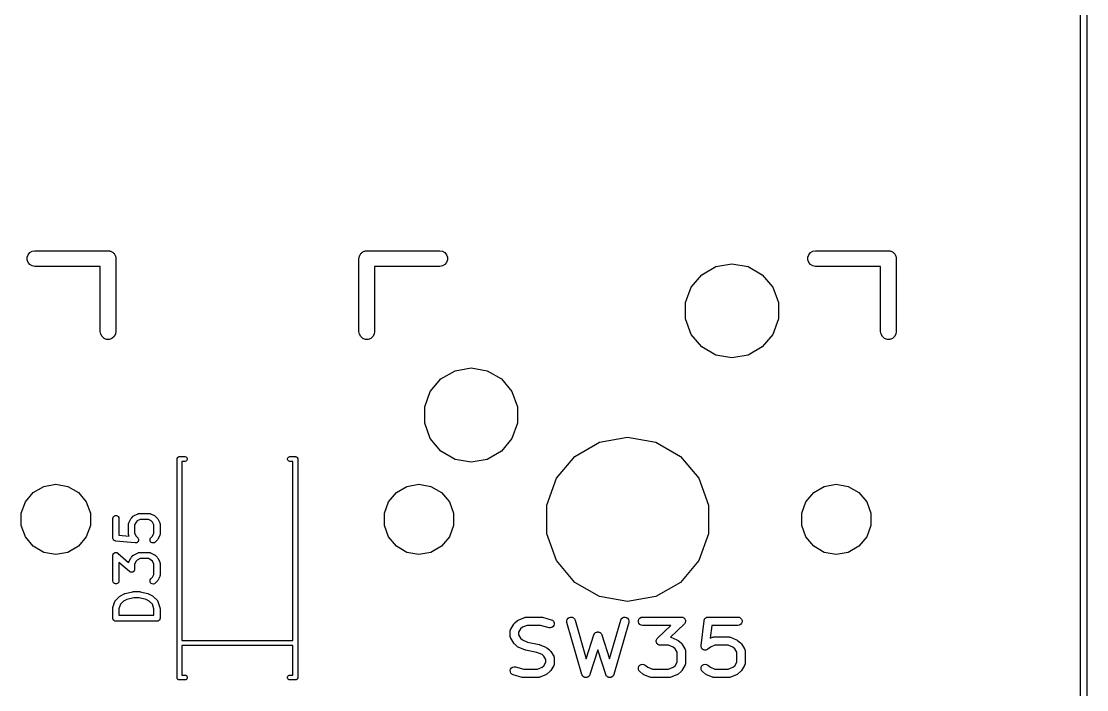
# Model space of a CAD drawing. Header units: millimetres. Extents: x 37 to 156, y -137 to -19.
# Drawn here: x 130.24 to 156.18, y -111.15 to -94.87 of the extents above; entities that cross this region are included whole.
import ezdxf

# ---------------------------------------------------------------- set-up
doc = ezdxf.new("R2010")
doc.units = ezdxf.units.MM
doc.layers.add('BLACK', color=7, linetype='Continuous')

# ---------------------------------------------------------------- blocks, each defined once
blk = doc.blocks.new('hhskb2-F.SilkS')
at = {"layer": 'BLACK'}
for p, q in [((130.384, -100.617), (130.407, -100.555)), ((130.384, -100.683), (130.384, -100.617)), ((130.407, -100.555), (130.45, -100.504)), ((130.45, -100.504), (130.507, -100.471)), ((130.507, -100.471), (130.572, -100.459)), ((130.572, -100.459), (132.35, -100.459)), ((132.35, -100.459), (132.366, -100.462)), ((132.366, -100.462), (132.383, -100.462)), ((132.383, -100.462), (132.399, -100.468)), ((132.399, -100.468), (132.415, -100.471)), ((132.415, -100.471), (132.43, -100.479)), ((132.43, -100.479), (132.445, -100.485)), ((132.445, -100.485), (132.458, -100.496)), ((132.458, -100.496), (132.472, -100.504)), ((132.472, -100.504), (132.483, -100.517)), ((132.483, -100.517), (132.496, -100.528)), ((132.496, -100.528), (132.504, -100.542)), ((132.504, -100.542), (132.515, -100.555)), ((132.515, -100.555), (132.521, -100.57)), ((132.521, -100.57), (132.529, -100.585)), ((132.529, -100.585), (132.532, -100.601)), ((132.532, -100.601), (132.538, -100.617)), ((132.538, -100.617), (132.538, -100.634)), ((138.462, -100.617), (138.468, -100.601)), ((138.462, -100.634), (138.462, -100.617)), ((138.468, -100.601), (138.471, -100.585)), ((138.471, -100.585), (138.479, -100.57)), ((138.479, -100.57), (138.485, -100.555)), ((138.485, -100.555), (138.496, -100.542)), ((138.496, -100.542), (138.504, -100.528)), ((138.504, -100.528), (138.517, -100.517)), ((138.517, -100.517), (138.528, -100.504)), ((138.528, -100.504), (138.542, -100.496)), ((138.542, -100.496), (138.555, -100.485)), ((138.555, -100.485), (138.57, -100.479)), ((138.57, -100.479), (138.585, -100.471)), ((138.585, -100.471), (138.601, -100.468)), ((138.601, -100.468), (138.617, -100.462)), ((138.617, -100.462), (138.634, -100.462)), ((138.634, -100.462), (138.65, -100.459)), ((138.65, -100.459), (140.428, -100.459)), ((140.428, -100.459), (140.493, -100.471)), ((140.493, -100.471), (140.55, -100.504)), ((140.55, -100.504), (140.593, -100.555)), ((140.593, -100.555), (140.616, -100.617)), ((140.616, -100.617), (140.616, -100.683)), ((149.384, -100.617), (149.407, -100.555)), ((149.384, -100.683), (149.384, -100.617)), ((149.407, -100.555), (149.45, -100.504)), ((149.45, -100.504), (149.507, -100.471)), ((149.507, -100.471), (149.572, -100.459)), ((149.572, -100.459), (151.35, -100.459)), ((151.35, -100.459), (151.366, -100.462)), ((151.366, -100.462), (151.383, -100.462)), ((151.383, -100.462), (151.399, -100.468)), ((151.399, -100.468), (151.415, -100.471)), ((151.415, -100.471), (151.43, -100.479)), ((151.43, -100.479), (151.445, -100.485)), ((151.445, -100.485), (151.458, -100.496)), ((151.458, -100.496), (151.472, -100.504)), ((151.472, -100.504), (151.483, -100.517)), ((151.483, -100.517), (151.496, -100.528)), ((151.496, -100.528), (151.504, -100.542)), ((151.504, -100.542), (151.515, -100.555)), ((151.515, -100.555), (151.521, -100.57)), ((151.521, -100.57), (151.529, -100.585)), ((151.529, -100.585), (151.532, -100.601)), ((151.532, -100.601), (151.538, -100.617)), ((151.538, -100.617), (151.538, -100.634)), ((130.407, -100.745), (130.384, -100.683)), ((130.45, -100.796), (130.407, -100.745)), ((130.507, -100.829), (130.45, -100.796)), ((130.572, -100.84), (130.507, -100.829)), ((132.159, -100.84), (130.572, -100.84)), ((132.159, -102.428), (132.159, -100.84)), ((132.538, -100.634), (132.54, -100.65)), ((132.54, -100.65), (132.54, -102.428)), ((138.459, -100.65), (138.462, -100.634)), ((138.459, -102.428), (138.459, -100.65)), ((140.428, -100.84), (138.84, -100.84)), ((138.84, -100.84), (138.84, -102.428)), ((140.493, -100.829), (140.428, -100.84)), ((140.55, -100.796), (140.493, -100.829)), ((140.593, -100.745), (140.55, -100.796)), ((140.616, -100.683), (140.593, -100.745)), ((146.802, -101.041), (147.148, -100.842)), ((147.148, -100.842), (147.54, -100.773)), ((147.54, -100.773), (147.932, -100.842)), ((147.932, -100.842), (148.278, -101.041)), ((149.407, -100.745), (149.384, -100.683)), ((149.45, -100.796), (149.407, -100.745)), ((149.507, -100.829), (149.45, -100.796)), ((149.572, -100.84), (149.507, -100.829)), ((151.159, -100.84), (149.572, -100.84)), ((151.159, -102.428), (151.159, -100.84)), ((151.538, -100.634), (151.54, -100.65)), ((151.54, -100.65), (151.54, -102.428)), ((146.546, -101.346), (146.802, -101.041)), ((148.278, -101.041), (148.534, -101.346)), ((146.41, -101.721), (146.546, -101.346)), ((148.534, -101.346), (148.67, -101.721)), ((146.41, -102.119), (146.41, -101.721)), ((148.67, -101.721), (148.67, -102.119)), ((146.546, -102.494), (146.41, -102.119)), ((148.67, -102.119), (148.534, -102.494)), ((132.171, -102.493), (132.159, -102.428)), ((132.54, -102.428), (132.529, -102.493)), ((138.471, -102.493), (138.459, -102.428)), ((138.84, -102.428), (138.829, -102.493)), ((151.171, -102.493), (151.159, -102.428)), ((151.54, -102.428), (151.529, -102.493)), ((132.204, -102.55), (132.171, -102.493)), ((132.255, -102.593), (132.204, -102.55)), ((132.317, -102.616), (132.255, -102.593)), ((132.383, -102.616), (132.317, -102.616)), ((132.445, -102.593), (132.383, -102.616)), ((132.496, -102.55), (132.445, -102.593)), ((132.529, -102.493), (132.496, -102.55)), ((138.504, -102.55), (138.471, -102.493)), ((138.555, -102.593), (138.504, -102.55)), ((138.617, -102.616), (138.555, -102.593)), ((138.683, -102.616), (138.617, -102.616)), ((138.745, -102.593), (138.683, -102.616)), ((138.796, -102.55), (138.745, -102.593)), ((138.829, -102.493), (138.796, -102.55)), ((146.802, -102.799), (146.546, -102.494)), ((148.534, -102.494), (148.278, -102.799)), ((151.204, -102.55), (151.171, -102.493)), ((151.255, -102.593), (151.204, -102.55)), ((151.317, -102.616), (151.255, -102.593)), ((151.383, -102.616), (151.317, -102.616)), ((151.445, -102.593), (151.383, -102.616)), ((151.496, -102.55), (151.445, -102.593)), ((151.529, -102.493), (151.496, -102.55)), ((147.148, -102.998), (146.802, -102.799)), ((148.278, -102.799), (147.932, -102.998)), ((147.54, -103.067), (147.148, -102.998)), ((147.932, -102.998), (147.54, -103.067)), ((140.452, -103.581), (140.798, -103.382)), ((140.798, -103.382), (141.19, -103.313)), ((141.19, -103.313), (141.582, -103.382)), ((141.582, -103.382), (141.928, -103.581)), ((140.196, -103.886), (140.452, -103.581)), ((141.928, -103.581), (142.184, -103.886)), ((140.06, -104.261), (140.196, -103.886)), ((142.184, -103.886), (142.32, -104.261)), ((140.06, -104.659), (140.06, -104.261)), ((142.32, -104.261), (142.32, -104.659)), ((140.196, -105.034), (140.06, -104.659)), ((142.32, -104.659), (142.184, -105.034)), ((140.452, -105.339), (140.196, -105.034)), ((142.184, -105.034), (141.928, -105.339)), ((144.315, -105.119), (145, -104.998)), ((145, -104.998), (145.685, -105.119)), ((143.713, -105.467), (144.315, -105.119)), ((145.685, -105.119), (146.287, -105.467)), ((134.03, -105.53), (134.031, -105.525)), ((134.03, -110.85), (134.03, -105.53)), ((134.031, -105.52), (134.033, -105.515)), ((134.031, -105.525), (134.031, -105.52)), ((134.033, -105.515), (134.034, -105.509)), ((134.034, -105.509), (134.036, -105.505)), ((134.036, -105.505), (134.038, -105.5)), ((134.038, -105.5), (134.041, -105.496)), ((134.041, -105.496), (134.044, -105.491)), ((134.044, -105.491), (134.048, -105.488)), ((134.048, -105.488), (134.051, -105.484)), ((134.051, -105.484), (134.056, -105.481)), ((134.056, -105.481), (134.06, -105.478)), ((134.06, -105.478), (134.065, -105.476)), ((134.065, -105.476), (134.069, -105.474)), ((134.069, -105.474), (134.075, -105.473)), ((134.075, -105.473), (134.08, -105.471)), ((134.08, -105.471), (134.085, -105.471)), ((134.085, -105.471), (134.09, -105.47)), ((134.09, -105.47), (134.22, -105.47)), ((134.22, -105.47), (134.241, -105.474)), ((134.241, -105.474), (134.259, -105.484)), ((134.259, -105.484), (134.272, -105.5)), ((134.272, -105.5), (134.279, -105.52)), ((134.279, -105.54), (134.272, -105.56)), ((134.279, -105.52), (134.279, -105.54)), ((136.721, -105.52), (136.728, -105.5)), ((136.721, -105.54), (136.721, -105.52)), ((136.728, -105.56), (136.721, -105.54)), ((136.728, -105.5), (136.741, -105.484)), ((136.741, -105.484), (136.759, -105.474)), ((136.759, -105.474), (136.78, -105.47)), ((136.78, -105.47), (136.91, -105.47)), ((136.91, -105.47), (136.915, -105.471)), ((136.915, -105.471), (136.92, -105.471)), ((136.92, -105.471), (136.925, -105.473)), ((136.925, -105.473), (136.931, -105.474)), ((136.931, -105.474), (136.935, -105.476)), ((136.935, -105.476), (136.94, -105.478)), ((136.94, -105.478), (136.944, -105.481)), ((136.944, -105.481), (136.949, -105.484)), ((136.949, -105.484), (136.952, -105.488)), ((136.952, -105.488), (136.956, -105.491)), ((136.956, -105.491), (136.959, -105.496)), ((136.959, -105.496), (136.962, -105.5)), ((136.962, -105.5), (136.964, -105.505)), ((136.964, -105.505), (136.966, -105.509)), ((136.966, -105.509), (136.967, -105.515)), ((136.967, -105.515), (136.969, -105.52)), ((136.969, -105.52), (136.969, -105.525)), ((136.969, -105.525), (136.97, -105.53)), ((136.97, -105.53), (136.97, -110.85)), ((140.798, -105.538), (140.452, -105.339)), ((141.19, -105.607), (140.798, -105.538)), ((141.582, -105.538), (141.19, -105.607)), ((141.928, -105.339), (141.582, -105.538)), ((143.267, -105.999), (143.713, -105.467)), ((146.287, -105.467), (146.733, -105.999)), ((134.22, -105.59), (134.15, -105.59)), ((134.15, -105.59), (134.15, -109.95)), ((134.241, -105.586), (134.22, -105.59)), ((134.259, -105.576), (134.241, -105.586)), ((134.272, -105.56), (134.259, -105.576)), ((136.741, -105.576), (136.728, -105.56)), ((136.759, -105.586), (136.741, -105.576)), ((136.78, -105.59), (136.759, -105.586)), ((136.85, -105.59), (136.78, -105.59)), ((136.85, -109.95), (136.85, -105.59)), ((143.029, -106.652), (143.267, -105.999)), ((146.733, -105.999), (146.971, -106.652)), ((130.531, -106.346), (130.788, -106.197)), ((130.788, -106.197), (131.08, -106.146)), ((131.08, -106.146), (131.372, -106.197)), ((131.372, -106.197), (131.629, -106.346)), ((139.371, -106.346), (139.628, -106.197)), ((139.628, -106.197), (139.92, -106.146)), ((139.92, -106.146), (140.212, -106.197)), ((140.212, -106.197), (140.469, -106.346)), ((149.531, -106.346), (149.788, -106.197)), ((149.788, -106.197), (150.08, -106.146)), ((150.08, -106.146), (150.372, -106.197)), ((150.372, -106.197), (150.629, -106.346)), ((130.239, -106.852), (130.34, -106.573)), ((130.34, -106.573), (130.531, -106.346)), ((131.629, -106.346), (131.82, -106.573)), ((131.82, -106.573), (131.921, -106.852)), ((139.079, -106.852), (139.18, -106.573)), ((139.18, -106.573), (139.371, -106.346)), ((140.469, -106.346), (140.66, -106.573)), ((140.66, -106.573), (140.761, -106.852)), ((149.239, -106.852), (149.34, -106.573)), ((149.34, -106.573), (149.531, -106.346)), ((150.629, -106.346), (150.82, -106.573)), ((150.82, -106.573), (150.921, -106.852)), ((130.239, -107.148), (130.239, -106.852)), ((131.921, -106.852), (131.921, -107.148)), ((133.088, -106.858), (133.097, -106.856)), ((133.097, -106.856), (133.105, -106.854)), ((133.105, -106.854), (133.11, -106.854)), ((133.11, -106.854), (133.114, -106.853)), ((133.114, -106.853), (133.352, -106.853)), ((133.352, -106.853), (133.356, -106.854)), ((133.356, -106.854), (133.36, -106.854)), ((133.36, -106.854), (133.369, -106.856)), ((133.369, -106.856), (133.378, -106.858)), ((139.079, -107.148), (139.079, -106.852)), ((140.761, -106.852), (140.761, -107.148)), ((143.029, -107.348), (143.029, -106.652)), ((146.971, -106.652), (146.971, -107.348)), ((149.239, -107.148), (149.239, -106.852)), ((150.921, -106.852), (150.921, -107.148)), ((132.467, -106.976), (132.472, -106.95)), ((132.467, -107.452), (132.467, -106.976)), ((132.472, -106.95), (132.485, -106.928)), ((132.485, -106.928), (132.505, -106.911)), ((132.505, -106.911), (132.529, -106.902)), ((132.529, -106.902), (132.555, -106.902)), ((132.555, -106.902), (132.58, -106.911)), ((132.58, -106.911), (132.6, -106.928)), ((132.6, -106.928), (132.613, -106.95)), ((132.613, -106.95), (132.617, -106.976)), ((132.617, -106.976), (132.617, -107.384)), ((132.848, -107.119), (132.849, -107.114)), ((132.849, -107.11), (132.851, -107.102)), ((132.849, -107.114), (132.849, -107.11)), ((132.851, -107.102), (132.853, -107.093)), ((132.853, -107.093), (132.855, -107.089)), ((132.855, -107.089), (132.856, -107.085)), ((132.856, -107.085), (132.904, -106.99)), ((132.904, -106.99), (132.911, -106.98)), ((132.911, -106.98), (132.918, -106.97)), ((132.918, -106.97), (132.966, -106.923)), ((132.966, -106.923), (132.975, -106.916)), ((132.975, -106.916), (132.985, -106.909)), ((132.985, -106.909), (133.08, -106.861)), ((133.033, -107.068), (132.998, -107.136)), ((133.063, -107.037), (133.033, -107.068)), ((133.132, -107.003), (133.063, -107.037)), ((133.08, -106.861), (133.084, -106.86)), ((133.084, -106.86), (133.088, -106.858)), ((133.334, -107.003), (133.132, -107.003)), ((133.403, -107.037), (133.334, -107.003)), ((133.378, -106.858), (133.381, -106.86)), ((133.381, -106.86), (133.385, -106.861)), ((133.385, -106.861), (133.481, -106.909)), ((133.433, -107.068), (133.403, -107.037)), ((133.467, -107.136), (133.433, -107.068)), ((133.481, -106.909), (133.49, -106.916)), ((133.49, -106.916), (133.5, -106.923)), ((133.5, -106.923), (133.548, -106.97)), ((133.548, -106.97), (133.555, -106.98)), ((133.555, -106.98), (133.562, -106.99)), ((133.562, -106.99), (133.609, -107.085)), ((133.609, -107.085), (133.611, -107.089)), ((133.611, -107.089), (133.613, -107.093)), ((133.613, -107.093), (133.614, -107.102)), ((133.614, -107.102), (133.617, -107.11)), ((133.617, -107.11), (133.617, -107.114)), ((133.617, -107.114), (133.617, -107.119)), ((130.34, -107.427), (130.239, -107.148)), ((131.921, -107.148), (131.82, -107.427)), ((132.848, -107.357), (132.848, -107.119)), ((132.849, -107.361), (132.848, -107.357)), ((132.849, -107.365), (132.849, -107.361)), ((132.851, -107.374), (132.849, -107.365)), ((132.853, -107.382), (132.851, -107.374)), ((132.998, -107.136), (132.998, -107.339)), ((132.998, -107.339), (133.033, -107.407)), ((133.433, -107.407), (133.467, -107.339)), ((133.467, -107.339), (133.467, -107.136)), ((133.614, -107.374), (133.613, -107.382)), ((133.617, -107.365), (133.614, -107.374)), ((133.617, -107.119), (133.617, -107.357)), ((133.617, -107.357), (133.617, -107.361)), ((133.617, -107.361), (133.617, -107.365)), ((139.18, -107.427), (139.079, -107.148)), ((140.761, -107.148), (140.66, -107.427)), ((143.267, -108.001), (143.029, -107.348)), ((146.971, -107.348), (146.733, -108.001)), ((149.34, -107.427), (149.239, -107.148)), ((150.921, -107.148), (150.82, -107.427)), ((130.531, -107.654), (130.34, -107.427)), ((131.82, -107.427), (131.629, -107.654)), ((132.468, -107.455), (132.467, -107.452)), ((132.468, -107.458), (132.468, -107.455)), ((132.47, -107.467), (132.468, -107.458)), ((132.472, -107.478), (132.47, -107.467)), ((132.473, -107.48), (132.472, -107.478)), ((132.474, -107.483), (132.473, -107.48)), ((132.48, -107.491), (132.474, -107.483)), ((132.485, -107.5), (132.48, -107.491)), ((132.487, -107.502), (132.485, -107.5)), ((132.489, -107.504), (132.487, -107.502)), ((132.497, -107.51), (132.489, -107.504)), ((132.505, -107.517), (132.497, -107.51)), ((132.508, -107.518), (132.505, -107.517)), ((132.51, -107.519), (132.508, -107.518)), ((132.52, -107.522), (132.51, -107.519)), ((132.529, -107.526), (132.52, -107.522)), ((132.532, -107.526), (132.529, -107.526)), ((132.535, -107.527), (132.532, -107.526)), ((133.011, -107.574), (132.535, -107.527)), ((132.617, -107.384), (132.866, -107.409)), ((132.855, -107.386), (132.853, -107.382)), ((132.856, -107.39), (132.855, -107.386)), ((132.866, -107.409), (132.856, -107.39)), ((133.012, -107.574), (133.011, -107.574)), ((133.024, -107.573), (133.012, -107.574)), ((133.012, -107.574), (133.012, -107.574)), ((133.037, -107.572), (133.024, -107.573)), ((133.033, -107.407), (133.072, -107.446)), ((133.038, -107.572), (133.037, -107.572)), ((133.049, -107.567), (133.038, -107.572)), ((133.038, -107.572), (133.038, -107.572)), ((133.061, -107.561), (133.049, -107.567)), ((133.062, -107.561), (133.061, -107.561)), ((133.061, -107.561), (133.061, -107.561)), ((133.07, -107.552), (133.062, -107.561)), ((133.079, -107.543), (133.07, -107.552)), ((133.072, -107.446), (133.072, -107.447)), ((133.072, -107.447), (133.072, -107.447)), ((133.072, -107.447), (133.079, -107.458)), ((133.079, -107.458), (133.087, -107.468)), ((133.08, -107.543), (133.079, -107.543)), ((133.085, -107.531), (133.08, -107.543)), ((133.08, -107.543), (133.08, -107.543)), ((133.091, -107.52), (133.085, -107.531)), ((133.087, -107.468), (133.087, -107.468)), ((133.087, -107.468), (133.087, -107.469)), ((133.087, -107.469), (133.09, -107.481)), ((133.09, -107.481), (133.093, -107.493)), ((133.092, -107.506), (133.091, -107.519)), ((133.091, -107.519), (133.091, -107.519)), ((133.091, -107.519), (133.091, -107.52)), ((133.093, -107.494), (133.092, -107.506)), ((133.093, -107.493), (133.093, -107.493)), ((133.093, -107.493), (133.093, -107.494)), ((133.372, -107.493), (133.379, -107.468)), ((133.375, -107.519), (133.372, -107.493)), ((133.386, -107.543), (133.375, -107.519)), ((133.379, -107.468), (133.394, -107.446)), ((133.404, -107.561), (133.386, -107.543)), ((133.394, -107.446), (133.433, -107.407)), ((133.428, -107.572), (133.404, -107.561)), ((133.454, -107.574), (133.428, -107.572)), ((133.479, -107.567), (133.454, -107.574)), ((133.5, -107.553), (133.479, -107.567)), ((133.548, -107.505), (133.5, -107.553)), ((133.555, -107.495), (133.548, -107.505)), ((133.562, -107.485), (133.555, -107.495)), ((133.609, -107.39), (133.562, -107.485)), ((133.611, -107.386), (133.609, -107.39)), ((133.613, -107.382), (133.611, -107.386)), ((139.371, -107.654), (139.18, -107.427)), ((140.66, -107.427), (140.469, -107.654)), ((149.531, -107.654), (149.34, -107.427)), ((150.82, -107.427), (150.629, -107.654)), ((130.788, -107.803), (130.531, -107.654)), ((131.08, -107.854), (130.788, -107.803)), ((131.372, -107.803), (131.08, -107.854)), ((131.629, -107.654), (131.372, -107.803)), ((132.467, -107.88), (132.469, -107.873)), ((132.467, -108.5), (132.467, -107.88)), ((132.469, -107.866), (132.471, -107.861)), ((132.469, -107.873), (132.469, -107.866)), ((132.471, -107.861), (132.472, -107.855)), ((132.472, -107.855), (132.476, -107.848)), ((132.476, -107.848), (132.478, -107.842)), ((132.478, -107.842), (132.482, -107.837)), ((132.482, -107.837), (132.485, -107.832)), ((132.485, -107.832), (132.491, -107.828)), ((132.491, -107.828), (132.495, -107.822)), ((132.495, -107.822), (132.5, -107.819)), ((132.5, -107.819), (132.505, -107.816)), ((132.505, -107.816), (132.512, -107.813)), ((132.512, -107.813), (132.518, -107.809)), ((132.518, -107.809), (132.524, -107.809)), ((132.524, -107.809), (132.529, -107.807)), ((132.529, -107.807), (132.537, -107.807)), ((132.537, -107.807), (132.544, -107.805)), ((132.544, -107.805), (132.55, -107.807)), ((132.55, -107.807), (132.555, -107.807)), ((132.555, -107.807), (132.562, -107.809)), ((132.562, -107.809), (132.569, -107.811)), ((132.569, -107.811), (132.574, -107.814)), ((132.574, -107.814), (132.58, -107.816)), ((132.58, -107.816), (132.585, -107.82)), ((132.585, -107.82), (132.592, -107.824)), ((132.592, -107.824), (132.852, -108.052)), ((132.918, -107.923), (132.966, -107.875)), ((132.966, -107.875), (132.975, -107.868)), ((132.975, -107.868), (132.985, -107.861)), ((132.985, -107.861), (133.08, -107.813)), ((133.08, -107.813), (133.084, -107.812)), ((133.084, -107.812), (133.088, -107.81)), ((133.088, -107.81), (133.097, -107.808)), ((133.097, -107.808), (133.105, -107.806)), ((133.105, -107.806), (133.11, -107.806)), ((133.11, -107.806), (133.114, -107.805)), ((133.114, -107.805), (133.352, -107.805)), ((133.352, -107.805), (133.356, -107.806)), ((133.356, -107.806), (133.36, -107.806)), ((133.36, -107.806), (133.369, -107.808)), ((133.369, -107.808), (133.378, -107.81)), ((133.378, -107.81), (133.381, -107.812)), ((133.381, -107.812), (133.385, -107.813)), ((133.385, -107.813), (133.481, -107.861)), ((133.481, -107.861), (133.49, -107.868)), ((133.49, -107.868), (133.5, -107.875)), ((133.5, -107.875), (133.548, -107.923)), ((139.628, -107.803), (139.371, -107.654)), ((139.92, -107.854), (139.628, -107.803)), ((140.212, -107.803), (139.92, -107.854)), ((140.469, -107.654), (140.212, -107.803)), ((149.788, -107.803), (149.531, -107.654)), ((150.08, -107.854), (149.788, -107.803)), ((150.372, -107.803), (150.08, -107.854)), ((150.629, -107.654), (150.372, -107.803)), ((132.874, -108.27), (132.617, -108.046)), ((132.617, -108.046), (132.617, -108.5)), ((132.852, -108.052), (132.853, -108.045)), ((132.853, -108.045), (132.855, -108.042)), ((132.855, -108.042), (132.856, -108.037)), ((132.856, -108.037), (132.904, -107.942)), ((132.904, -107.942), (132.911, -107.933)), ((132.911, -107.933), (132.918, -107.923)), ((133.033, -108.02), (132.998, -108.089)), ((132.998, -108.089), (132.998, -108.214)), ((133.063, -107.99), (133.033, -108.02)), ((133.132, -107.955), (133.063, -107.99)), ((133.334, -107.955), (133.132, -107.955)), ((133.403, -107.99), (133.334, -107.955)), ((133.433, -108.02), (133.403, -107.99)), ((133.467, -108.089), (133.433, -108.02)), ((133.467, -108.339), (133.467, -108.089)), ((133.548, -107.923), (133.555, -107.933)), ((133.555, -107.933), (133.562, -107.942)), ((133.562, -107.942), (133.609, -108.037)), ((133.609, -108.037), (133.611, -108.042)), ((133.611, -108.042), (133.613, -108.045)), ((133.613, -108.045), (133.614, -108.054)), ((133.614, -108.054), (133.617, -108.062)), ((133.617, -108.062), (133.617, -108.067)), ((133.617, -108.067), (133.617, -108.071)), ((133.617, -108.071), (133.617, -108.357)), ((143.713, -108.533), (143.267, -108.001)), ((146.733, -108.001), (146.287, -108.533)), ((132.88, -108.274), (132.874, -108.27)), ((132.886, -108.279), (132.88, -108.274)), ((132.891, -108.281), (132.886, -108.279)), ((132.896, -108.284), (132.891, -108.281)), ((132.903, -108.285), (132.896, -108.284)), ((132.91, -108.288), (132.903, -108.285)), ((132.916, -108.288), (132.91, -108.288)), ((132.922, -108.289), (132.916, -108.288)), ((132.929, -108.288), (132.922, -108.289)), ((132.936, -108.288), (132.929, -108.288)), ((132.942, -108.286), (132.936, -108.288)), ((132.948, -108.285), (132.942, -108.286)), ((132.954, -108.281), (132.948, -108.285)), ((132.961, -108.279), (132.954, -108.281)), ((132.965, -108.275), (132.961, -108.279)), ((132.97, -108.272), (132.965, -108.275)), ((132.975, -108.267), (132.97, -108.272)), ((132.981, -108.262), (132.975, -108.267)), ((132.984, -108.257), (132.981, -108.262)), ((132.987, -108.253), (132.984, -108.257)), ((132.99, -108.246), (132.987, -108.253)), ((132.994, -108.239), (132.99, -108.246)), ((132.995, -108.234), (132.994, -108.239)), ((132.997, -108.228), (132.995, -108.234)), ((132.998, -108.214), (132.997, -108.221)), ((132.997, -108.221), (132.997, -108.228)), ((133.394, -108.446), (133.433, -108.407)), ((133.433, -108.407), (133.467, -108.339)), ((133.609, -108.39), (133.562, -108.485)), ((133.611, -108.386), (133.609, -108.39)), ((133.613, -108.382), (133.611, -108.386)), ((133.614, -108.374), (133.613, -108.382)), ((133.617, -108.365), (133.614, -108.374)), ((133.617, -108.357), (133.617, -108.361)), ((133.617, -108.361), (133.617, -108.365)), ((132.472, -108.525), (132.467, -108.5)), ((132.485, -108.548), (132.472, -108.525)), ((132.505, -108.564), (132.485, -108.548)), ((132.529, -108.573), (132.505, -108.564)), ((132.555, -108.573), (132.529, -108.573)), ((132.58, -108.564), (132.555, -108.573)), ((132.6, -108.548), (132.58, -108.564)), ((132.613, -108.525), (132.6, -108.548)), ((132.617, -108.5), (132.613, -108.525)), ((133.372, -108.493), (133.379, -108.468)), ((133.375, -108.519), (133.372, -108.493)), ((133.386, -108.543), (133.375, -108.519)), ((133.379, -108.468), (133.394, -108.446)), ((133.404, -108.561), (133.386, -108.543)), ((133.428, -108.572), (133.404, -108.561)), ((133.454, -108.574), (133.428, -108.572)), ((133.479, -108.567), (133.454, -108.574)), ((133.5, -108.553), (133.479, -108.567)), ((133.548, -108.505), (133.5, -108.553)), ((133.555, -108.495), (133.548, -108.505)), ((133.562, -108.485), (133.555, -108.495)), ((144.315, -108.881), (143.713, -108.533)), ((146.287, -108.533), (145.685, -108.881)), ((132.537, -108.97), (132.632, -108.875)), ((132.632, -108.875), (132.642, -108.868)), ((132.642, -108.868), (132.652, -108.861)), ((132.652, -108.861), (132.747, -108.813)), ((132.747, -108.813), (132.755, -108.811)), ((132.755, -108.811), (132.762, -108.808)), ((132.762, -108.808), (132.953, -108.76)), ((132.98, -108.908), (132.807, -108.951)), ((132.953, -108.76), (132.962, -108.759)), ((132.962, -108.759), (132.971, -108.758)), ((132.971, -108.758), (133.114, -108.758)), ((133.105, -108.908), (132.98, -108.908)), ((133.278, -108.951), (133.105, -108.908)), ((133.114, -108.758), (133.123, -108.759)), ((133.123, -108.759), (133.132, -108.76)), ((133.132, -108.76), (133.322, -108.808)), ((133.322, -108.808), (133.33, -108.811)), ((133.33, -108.811), (133.338, -108.813)), ((133.338, -108.813), (133.433, -108.861)), ((133.433, -108.861), (133.443, -108.868)), ((133.443, -108.868), (133.453, -108.875)), ((133.453, -108.875), (133.548, -108.97)), ((145, -109.002), (144.315, -108.881)), ((145.685, -108.881), (145, -109.002)), ((132.467, -109.166), (132.469, -109.154)), ((132.467, -109.404), (132.467, -109.166)), ((132.469, -109.154), (132.471, -109.142)), ((132.471, -109.142), (132.519, -109)), ((132.519, -109), (132.521, -108.996)), ((132.521, -108.996), (132.522, -108.992)), ((132.522, -108.992), (132.527, -108.984)), ((132.527, -108.984), (132.531, -108.977)), ((132.531, -108.977), (132.534, -108.974)), ((132.534, -108.974), (132.537, -108.97)), ((132.656, -109.064), (132.617, -109.178)), ((132.617, -109.178), (132.617, -109.329)), ((132.73, -108.99), (132.656, -109.064)), ((132.807, -108.951), (132.73, -108.99)), ((133.355, -108.99), (133.278, -108.951)), ((133.429, -109.064), (133.355, -108.99)), ((133.467, -109.178), (133.429, -109.064)), ((133.467, -109.329), (133.467, -109.178)), ((133.548, -108.97), (133.55, -108.974)), ((133.55, -108.974), (133.554, -108.977)), ((133.554, -108.977), (133.558, -108.984)), ((133.558, -108.984), (133.563, -108.992)), ((133.563, -108.992), (133.564, -108.996)), ((133.564, -108.996), (133.566, -109)), ((133.566, -109), (133.614, -109.142)), ((133.614, -109.142), (133.615, -109.154)), ((133.615, -109.154), (133.617, -109.166)), ((133.617, -109.166), (133.617, -109.404)), ((132.469, -109.411), (132.467, -109.404)), ((132.469, -109.417), (132.469, -109.411)), ((132.471, -109.423), (132.469, -109.417)), ((132.472, -109.43), (132.471, -109.423)), ((132.475, -109.436), (132.472, -109.43)), ((132.477, -109.442), (132.475, -109.436)), ((132.482, -109.447), (132.477, -109.442)), ((132.485, -109.452), (132.482, -109.447)), ((132.617, -109.329), (133.467, -109.329)), ((133.603, -109.447), (133.6, -109.452)), ((133.607, -109.442), (133.603, -109.447)), ((133.61, -109.436), (133.607, -109.442)), ((133.613, -109.43), (133.61, -109.436)), ((133.614, -109.423), (133.613, -109.43)), ((133.616, -109.417), (133.614, -109.423)), ((133.617, -109.404), (133.616, -109.411)), ((133.616, -109.411), (133.616, -109.417)), ((142.336, -109.454), (142.348, -109.446)), ((142.348, -109.446), (142.493, -109.386)), ((142.493, -109.386), (142.496, -109.385)), ((142.496, -109.385), (142.498, -109.384)), ((142.498, -109.384), (142.513, -109.381)), ((142.513, -109.381), (142.528, -109.378)), ((142.528, -109.378), (142.53, -109.378)), ((142.53, -109.378), (142.533, -109.378)), ((142.533, -109.378), (142.895, -109.378)), ((142.895, -109.378), (142.909, -109.38)), ((142.909, -109.38), (142.923, -109.382)), ((142.923, -109.382), (143.14, -109.442)), ((143.14, -109.442), (143.172, -109.457)), ((143.52, -109.472), (143.528, -109.438)), ((143.528, -109.438), (143.548, -109.409)), ((143.548, -109.409), (143.577, -109.388)), ((143.577, -109.388), (143.611, -109.378)), ((143.611, -109.378), (143.646, -109.381)), ((143.646, -109.381), (143.678, -109.395)), ((143.678, -109.395), (143.703, -109.42)), ((143.703, -109.42), (143.719, -109.452)), ((144.83, -109.452), (144.845, -109.42)), ((144.845, -109.42), (144.871, -109.395)), ((144.871, -109.395), (144.903, -109.381)), ((144.903, -109.381), (144.938, -109.378)), ((144.938, -109.378), (144.972, -109.388)), ((144.972, -109.388), (145, -109.409)), ((145, -109.409), (145.02, -109.438)), ((145.02, -109.438), (145.029, -109.472)), ((145.263, -109.462), (145.275, -109.429)), ((145.275, -109.429), (145.298, -109.402)), ((145.298, -109.402), (145.328, -109.384)), ((145.328, -109.384), (145.363, -109.378)), ((145.363, -109.378), (146.306, -109.378)), ((146.306, -109.378), (146.321, -109.38)), ((146.321, -109.38), (146.335, -109.382)), ((146.335, -109.382), (146.338, -109.383)), ((146.338, -109.383), (146.341, -109.384)), ((146.341, -109.384), (146.354, -109.391)), ((146.354, -109.391), (146.367, -109.398)), ((146.367, -109.398), (146.369, -109.4)), ((146.369, -109.4), (146.372, -109.402)), ((146.372, -109.402), (146.381, -109.413)), ((146.381, -109.413), (146.391, -109.423)), ((146.391, -109.423), (146.392, -109.426)), ((146.392, -109.426), (146.394, -109.429)), ((146.394, -109.429), (146.399, -109.442)), ((146.399, -109.442), (146.405, -109.456)), ((146.859, -109.462), (146.864, -109.448)), ((146.864, -109.448), (146.869, -109.434)), ((146.869, -109.434), (146.87, -109.431)), ((146.87, -109.431), (146.871, -109.429)), ((146.871, -109.429), (146.881, -109.417)), ((146.881, -109.417), (146.89, -109.405)), ((146.89, -109.405), (146.892, -109.404)), ((146.892, -109.404), (146.894, -109.402)), ((146.894, -109.402), (146.907, -109.394)), ((146.907, -109.394), (146.919, -109.386)), ((146.919, -109.386), (146.922, -109.385)), ((146.922, -109.385), (146.925, -109.384)), ((146.925, -109.384), (146.939, -109.381)), ((146.939, -109.381), (146.954, -109.378)), ((146.954, -109.378), (146.957, -109.378)), ((146.957, -109.378), (146.959, -109.378)), ((146.959, -109.378), (147.685, -109.378)), ((147.685, -109.378), (147.72, -109.384)), ((147.72, -109.384), (147.75, -109.402)), ((147.75, -109.402), (147.773, -109.429)), ((147.773, -109.429), (147.785, -109.462)), ((132.49, -109.457), (132.485, -109.452)), ((132.494, -109.462), (132.49, -109.457)), ((132.5, -109.465), (132.494, -109.462)), ((132.505, -109.469), (132.5, -109.465)), ((132.511, -109.471), (132.505, -109.469)), ((132.517, -109.475), (132.511, -109.471)), ((132.523, -109.476), (132.517, -109.475)), ((132.529, -109.478), (132.523, -109.476)), ((132.536, -109.478), (132.529, -109.478)), ((132.542, -109.479), (132.536, -109.478)), ((133.542, -109.479), (132.542, -109.479)), ((133.549, -109.478), (133.542, -109.479)), ((133.555, -109.478), (133.549, -109.478)), ((133.562, -109.476), (133.555, -109.478)), ((133.568, -109.475), (133.562, -109.476)), ((133.574, -109.471), (133.568, -109.475)), ((133.58, -109.469), (133.574, -109.471)), ((133.585, -109.465), (133.58, -109.469)), ((133.591, -109.462), (133.585, -109.465)), ((133.595, -109.457), (133.591, -109.462)), ((133.6, -109.452), (133.595, -109.457)), ((142.142, -109.712), (142.143, -109.702)), ((142.143, -109.702), (142.145, -109.695)), ((142.145, -109.695), (142.147, -109.687)), ((142.147, -109.687), (142.152, -109.678)), ((142.152, -109.678), (142.155, -109.669)), ((142.155, -109.669), (142.228, -109.548)), ((142.228, -109.548), (142.239, -109.535)), ((142.239, -109.535), (142.25, -109.522)), ((142.25, -109.522), (142.322, -109.462)), ((142.322, -109.462), (142.336, -109.454)), ((142.393, -109.668), (142.344, -109.75)), ((142.441, -109.628), (142.393, -109.668)), ((142.553, -109.581), (142.441, -109.628)), ((142.882, -109.581), (142.553, -109.581)), ((143.086, -109.638), (142.882, -109.581)), ((143.121, -109.641), (143.086, -109.638)), ((143.155, -109.632), (143.121, -109.641)), ((143.184, -109.612), (143.155, -109.632)), ((143.172, -109.457), (143.197, -109.482)), ((143.205, -109.584), (143.184, -109.612)), ((143.197, -109.482), (143.212, -109.515)), ((143.214, -109.55), (143.205, -109.584)), ((143.212, -109.515), (143.214, -109.55)), ((143.523, -109.507), (143.52, -109.472)), ((143.886, -110.777), (143.523, -109.507)), ((143.719, -109.452), (143.99, -110.399)), ((144.559, -110.399), (144.83, -109.452)), ((145.025, -109.507), (144.662, -110.777)), ((145.029, -109.472), (145.025, -109.507)), ((145.263, -109.497), (145.263, -109.462)), ((145.275, -109.53), (145.263, -109.497)), ((145.298, -109.557), (145.275, -109.53)), ((145.328, -109.575), (145.298, -109.557)), ((145.363, -109.581), (145.328, -109.575)), ((146.052, -109.581), (145.363, -109.581)), ((145.728, -109.89), (146.052, -109.581)), ((146.376, -109.553), (146.047, -109.867)), ((146.385, -109.541), (146.376, -109.553)), ((146.394, -109.53), (146.385, -109.541)), ((146.395, -109.527), (146.394, -109.53)), ((146.397, -109.525), (146.395, -109.527)), ((146.401, -109.511), (146.397, -109.525)), ((146.406, -109.497), (146.401, -109.511)), ((146.405, -109.456), (146.405, -109.459)), ((146.405, -109.459), (146.406, -109.462)), ((146.406, -109.462), (146.406, -109.476)), ((146.406, -109.476), (146.407, -109.491)), ((146.407, -109.491), (146.406, -109.494)), ((146.406, -109.494), (146.406, -109.497)), ((146.786, -110.072), (146.859, -109.467)), ((146.859, -109.465), (146.859, -109.462)), ((146.859, -109.467), (146.859, -109.465)), ((147.05, -109.581), (147.012, -109.892)), ((147.685, -109.581), (147.05, -109.581)), ((147.72, -109.575), (147.685, -109.581)), ((147.75, -109.557), (147.72, -109.575)), ((147.773, -109.53), (147.75, -109.557)), ((147.785, -109.497), (147.773, -109.53)), ((147.785, -109.462), (147.785, -109.497)), ((134.15, -109.95), (136.85, -109.95)), ((142.141, -109.721), (142.142, -109.712)), ((142.141, -109.842), (142.141, -109.721)), ((142.142, -109.852), (142.141, -109.842)), ((142.143, -109.862), (142.142, -109.852)), ((142.145, -109.869), (142.143, -109.862)), ((142.147, -109.877), (142.145, -109.869)), ((142.152, -109.886), (142.147, -109.877)), ((142.155, -109.895), (142.152, -109.886)), ((142.228, -110.016), (142.155, -109.895)), ((142.344, -109.75), (142.344, -109.814)), ((142.344, -109.814), (142.393, -109.896)), ((142.393, -109.896), (142.441, -109.936)), ((142.441, -109.936), (142.563, -109.987)), ((143.99, -110.399), (144.178, -109.811)), ((144.178, -109.811), (144.179, -109.808)), ((144.179, -109.808), (144.18, -109.804)), ((144.18, -109.804), (144.188, -109.792)), ((144.188, -109.792), (144.194, -109.78)), ((144.194, -109.78), (144.197, -109.777)), ((144.197, -109.777), (144.199, -109.774)), ((144.199, -109.774), (144.21, -109.766)), ((144.21, -109.766), (144.22, -109.756)), ((144.22, -109.756), (144.224, -109.755)), ((144.224, -109.755), (144.227, -109.752)), ((144.227, -109.752), (144.24, -109.748)), ((144.24, -109.748), (144.253, -109.743)), ((144.253, -109.743), (144.257, -109.743)), ((144.257, -109.743), (144.261, -109.742)), ((144.261, -109.742), (144.274, -109.742)), ((144.274, -109.742), (144.288, -109.742)), ((144.288, -109.742), (144.292, -109.743)), ((144.292, -109.743), (144.296, -109.743)), ((144.296, -109.743), (144.309, -109.748)), ((144.309, -109.748), (144.322, -109.752)), ((144.322, -109.752), (144.325, -109.755)), ((144.325, -109.755), (144.329, -109.756)), ((144.329, -109.756), (144.339, -109.766)), ((144.339, -109.766), (144.349, -109.774)), ((144.349, -109.774), (144.352, -109.777)), ((144.352, -109.777), (144.355, -109.78)), ((144.355, -109.78), (144.361, -109.792)), ((144.361, -109.792), (144.368, -109.804)), ((144.368, -109.804), (144.369, -109.808)), ((144.369, -109.808), (144.371, -109.811)), ((144.371, -109.811), (144.559, -110.399)), ((145.697, -109.952), (145.698, -109.949)), ((145.698, -109.966), (145.697, -109.952)), ((145.698, -109.946), (145.703, -109.932)), ((145.698, -109.949), (145.698, -109.946)), ((145.698, -109.981), (145.698, -109.966)), ((145.703, -109.932), (145.707, -109.918)), ((145.707, -109.918), (145.709, -109.916)), ((145.709, -109.916), (145.71, -109.913)), ((145.71, -109.913), (145.72, -109.901)), ((145.72, -109.901), (145.728, -109.89)), ((146.047, -109.867), (146.051, -109.868)), ((146.051, -109.868), (146.053, -109.869)), ((146.053, -109.869), (146.055, -109.87)), ((146.055, -109.87), (146.2, -109.93)), ((146.2, -109.93), (146.213, -109.938)), ((146.213, -109.938), (146.226, -109.946)), ((146.226, -109.946), (146.299, -110.006)), ((147.012, -109.892), (147.065, -109.87)), ((147.065, -109.87), (147.068, -109.869)), ((147.068, -109.869), (147.07, -109.868)), ((147.07, -109.868), (147.085, -109.865)), ((147.085, -109.865), (147.1, -109.862)), ((147.1, -109.862), (147.102, -109.862)), ((147.102, -109.862), (147.105, -109.862)), ((147.105, -109.862), (147.467, -109.862)), ((147.467, -109.862), (147.47, -109.862)), ((147.47, -109.862), (147.472, -109.862)), ((147.472, -109.862), (147.487, -109.865)), ((147.487, -109.865), (147.502, -109.868)), ((147.502, -109.868), (147.504, -109.869)), ((147.504, -109.869), (147.507, -109.87)), ((147.507, -109.87), (147.652, -109.93)), ((147.652, -109.93), (147.664, -109.938)), ((147.664, -109.938), (147.678, -109.946)), ((147.678, -109.946), (147.75, -110.006)), ((136.85, -110.07), (134.15, -110.07)), ((134.15, -110.07), (134.15, -110.79)), ((136.85, -110.79), (136.85, -110.07)), ((142.239, -110.028), (142.228, -110.016)), ((142.25, -110.041), (142.239, -110.028)), ((142.322, -110.102), (142.25, -110.041)), ((142.336, -110.109), (142.322, -110.102)), ((142.348, -110.118), (142.336, -110.109)), ((142.493, -110.178), (142.348, -110.118)), ((142.503, -110.18), (142.493, -110.178)), ((142.512, -110.184), (142.503, -110.18)), ((142.793, -110.242), (142.512, -110.184)), ((142.563, -109.987), (142.844, -110.045)), ((142.844, -110.045), (142.853, -110.049)), ((142.853, -110.049), (142.862, -110.051)), ((142.862, -110.051), (143.007, -110.111)), ((143.007, -110.111), (143.02, -110.12)), ((143.02, -110.12), (143.033, -110.127)), ((143.033, -110.127), (143.106, -110.188)), ((143.106, -110.188), (143.117, -110.201)), ((143.117, -110.201), (143.128, -110.213)), ((143.128, -110.213), (143.2, -110.334)), ((144.274, -110.176), (144.081, -110.78)), ((144.468, -110.78), (144.274, -110.176)), ((145.699, -109.984), (145.698, -109.981)), ((145.7, -109.987), (145.699, -109.984)), ((145.705, -110.001), (145.7, -109.987)), ((145.71, -110.014), (145.705, -110.001)), ((145.712, -110.017), (145.71, -110.014)), ((145.714, -110.02), (145.712, -110.017)), ((145.724, -110.03), (145.714, -110.02)), ((145.733, -110.041), (145.724, -110.03)), ((145.736, -110.043), (145.733, -110.041)), ((145.738, -110.045), (145.736, -110.043)), ((145.751, -110.052), (145.738, -110.045)), ((145.764, -110.059), (145.751, -110.052)), ((145.767, -110.059), (145.764, -110.059)), ((145.77, -110.061), (145.767, -110.059)), ((145.784, -110.062), (145.77, -110.061)), ((145.798, -110.065), (145.784, -110.062)), ((145.996, -110.065), (145.798, -110.065)), ((146.108, -110.112), (145.996, -110.065)), ((146.155, -110.151), (146.108, -110.112)), ((146.205, -110.233), (146.155, -110.151)), ((146.299, -110.006), (146.31, -110.019)), ((146.31, -110.019), (146.321, -110.032)), ((146.321, -110.032), (146.393, -110.153)), ((146.393, -110.153), (146.397, -110.162)), ((146.397, -110.162), (146.402, -110.17)), ((146.402, -110.17), (146.403, -110.178)), ((146.403, -110.178), (146.406, -110.186)), ((146.406, -110.186), (146.406, -110.196)), ((146.406, -110.196), (146.408, -110.205)), ((146.408, -110.205), (146.408, -110.508)), ((146.787, -110.087), (146.786, -110.072)), ((146.787, -110.102), (146.787, -110.087)), ((146.788, -110.104), (146.787, -110.102)), ((146.788, -110.107), (146.788, -110.104)), ((146.794, -110.121), (146.788, -110.107)), ((146.799, -110.135), (146.794, -110.121)), ((146.801, -110.137), (146.799, -110.135)), ((146.802, -110.14), (146.801, -110.137)), ((146.812, -110.151), (146.802, -110.14)), ((146.821, -110.162), (146.812, -110.151)), ((146.824, -110.163), (146.821, -110.162)), ((146.826, -110.166), (146.824, -110.163)), ((146.839, -110.172), (146.826, -110.166)), ((146.852, -110.18), (146.839, -110.172)), ((146.855, -110.18), (146.852, -110.18)), ((146.857, -110.182), (146.855, -110.18)), ((146.872, -110.183), (146.857, -110.182)), ((146.887, -110.186), (146.872, -110.183)), ((146.889, -110.185), (146.887, -110.186)), ((146.892, -110.186), (146.889, -110.185)), ((146.907, -110.182), (146.892, -110.186)), ((146.921, -110.18), (146.907, -110.182)), ((146.924, -110.178), (146.921, -110.18)), ((146.927, -110.178), (146.924, -110.178)), ((146.939, -110.17), (146.927, -110.178)), ((146.952, -110.162), (146.939, -110.17)), ((147.013, -110.112), (146.952, -110.162)), ((147.125, -110.065), (147.013, -110.112)), ((147.447, -110.065), (147.125, -110.065)), ((147.559, -110.112), (147.447, -110.065)), ((147.607, -110.151), (147.559, -110.112)), ((147.656, -110.233), (147.607, -110.151)), ((147.75, -110.006), (147.761, -110.019)), ((147.761, -110.019), (147.772, -110.032)), ((147.772, -110.032), (147.845, -110.153)), ((147.845, -110.153), (147.848, -110.162)), ((147.848, -110.162), (147.853, -110.17)), ((147.853, -110.17), (147.855, -110.178)), ((147.855, -110.178), (147.857, -110.186)), ((147.857, -110.186), (147.858, -110.196)), ((147.858, -110.196), (147.859, -110.205)), ((147.859, -110.205), (147.859, -110.508)), ((142.915, -110.293), (142.793, -110.242)), ((142.962, -110.333), (142.915, -110.293)), ((143.012, -110.415), (142.962, -110.333)), ((142.962, -110.562), (143.012, -110.479)), ((143.012, -110.479), (143.012, -110.415)), ((143.2, -110.334), (143.204, -110.343)), ((143.204, -110.343), (143.209, -110.352)), ((143.209, -110.352), (143.21, -110.36)), ((143.21, -110.36), (143.213, -110.367)), ((143.213, -110.367), (143.213, -110.377)), ((143.213, -110.377), (143.215, -110.387)), ((143.215, -110.387), (143.215, -110.508)), ((146.155, -110.562), (146.205, -110.479)), ((146.205, -110.479), (146.205, -110.233)), ((147.607, -110.562), (147.656, -110.479)), ((147.656, -110.479), (147.656, -110.233)), ((142.141, -110.679), (142.151, -110.645)), ((142.144, -110.714), (142.141, -110.679)), ((142.159, -110.747), (142.144, -110.714)), ((142.151, -110.645), (142.171, -110.617)), ((142.171, -110.617), (142.2, -110.597)), ((142.2, -110.597), (142.234, -110.588)), ((142.234, -110.588), (142.269, -110.591)), ((142.269, -110.591), (142.474, -110.648)), ((142.474, -110.648), (142.803, -110.648)), ((142.803, -110.648), (142.915, -110.601)), ((142.915, -110.601), (142.962, -110.562)), ((143.106, -110.707), (143.033, -110.767)), ((143.117, -110.694), (143.106, -110.707)), ((143.128, -110.681), (143.117, -110.694)), ((143.2, -110.56), (143.128, -110.681)), ((143.204, -110.551), (143.2, -110.56)), ((143.209, -110.542), (143.204, -110.551)), ((143.21, -110.534), (143.209, -110.542)), ((143.213, -110.527), (143.21, -110.534)), ((143.215, -110.508), (143.213, -110.517)), ((143.213, -110.517), (143.213, -110.527)), ((145.263, -110.611), (145.275, -110.578)), ((145.263, -110.647), (145.263, -110.611)), ((145.275, -110.68), (145.263, -110.647)), ((145.275, -110.578), (145.297, -110.551)), ((145.298, -110.707), (145.275, -110.68)), ((145.297, -110.551), (145.328, -110.533)), ((145.37, -110.767), (145.298, -110.707)), ((145.328, -110.533), (145.363, -110.527)), ((145.363, -110.527), (145.397, -110.533)), ((145.397, -110.533), (145.428, -110.551)), ((145.428, -110.551), (145.489, -110.601)), ((145.489, -110.601), (145.601, -110.648)), ((145.601, -110.648), (145.996, -110.648)), ((145.996, -110.648), (146.108, -110.601)), ((146.108, -110.601), (146.155, -110.562)), ((146.299, -110.707), (146.226, -110.767)), ((146.31, -110.694), (146.299, -110.707)), ((146.321, -110.681), (146.31, -110.694)), ((146.393, -110.56), (146.321, -110.681)), ((146.397, -110.551), (146.393, -110.56)), ((146.402, -110.542), (146.397, -110.551)), ((146.403, -110.534), (146.402, -110.542)), ((146.406, -110.527), (146.403, -110.534)), ((146.408, -110.508), (146.406, -110.517)), ((146.406, -110.517), (146.406, -110.527)), ((146.787, -110.611), (146.799, -110.578)), ((146.787, -110.647), (146.787, -110.611)), ((146.799, -110.68), (146.787, -110.647)), ((146.799, -110.578), (146.821, -110.551)), ((146.822, -110.707), (146.799, -110.68)), ((146.821, -110.551), (146.852, -110.533)), ((146.894, -110.767), (146.822, -110.707)), ((146.852, -110.533), (146.887, -110.527)), ((146.887, -110.527), (146.921, -110.533)), ((146.921, -110.533), (146.952, -110.551)), ((146.952, -110.551), (147.013, -110.601)), ((147.013, -110.601), (147.125, -110.648)), ((147.125, -110.648), (147.447, -110.648)), ((147.447, -110.648), (147.559, -110.601)), ((147.559, -110.601), (147.607, -110.562)), ((147.75, -110.707), (147.678, -110.767)), ((147.761, -110.694), (147.75, -110.707)), ((147.772, -110.681), (147.761, -110.694)), ((147.845, -110.56), (147.772, -110.681)), ((147.848, -110.551), (147.845, -110.56)), ((147.853, -110.542), (147.848, -110.551)), ((147.855, -110.534), (147.853, -110.542)), ((147.857, -110.527), (147.855, -110.534)), ((147.858, -110.517), (147.857, -110.527)), ((147.859, -110.508), (147.858, -110.517)), ((134.031, -110.855), (134.03, -110.85)), ((134.031, -110.86), (134.031, -110.855)), ((134.033, -110.865), (134.031, -110.86)), ((134.034, -110.871), (134.033, -110.865)), ((134.036, -110.875), (134.034, -110.871)), ((134.038, -110.88), (134.036, -110.875)), ((134.041, -110.884), (134.038, -110.88)), ((134.044, -110.889), (134.041, -110.884)), ((134.048, -110.892), (134.044, -110.889)), ((134.051, -110.896), (134.048, -110.892)), ((134.056, -110.899), (134.051, -110.896)), ((134.06, -110.902), (134.056, -110.899)), ((134.065, -110.904), (134.06, -110.902)), ((134.069, -110.906), (134.065, -110.904)), ((134.075, -110.907), (134.069, -110.906)), ((134.08, -110.909), (134.075, -110.907)), ((134.085, -110.909), (134.08, -110.909)), ((134.09, -110.91), (134.085, -110.909)), ((134.22, -110.91), (134.09, -110.91)), ((134.15, -110.79), (134.22, -110.79)), ((134.22, -110.79), (134.241, -110.794)), ((134.241, -110.906), (134.22, -110.91)), ((134.241, -110.794), (134.259, -110.804)), ((134.259, -110.896), (134.241, -110.906)), ((134.259, -110.804), (134.272, -110.82)), ((134.272, -110.88), (134.259, -110.896)), ((134.272, -110.82), (134.279, -110.84)), ((134.279, -110.86), (134.272, -110.88)), ((134.279, -110.84), (134.279, -110.86)), ((136.721, -110.84), (136.728, -110.82)), ((136.721, -110.86), (136.721, -110.84)), ((136.728, -110.88), (136.721, -110.86)), ((136.728, -110.82), (136.741, -110.804)), ((136.741, -110.896), (136.728, -110.88)), ((136.741, -110.804), (136.759, -110.794)), ((136.759, -110.906), (136.741, -110.896)), ((136.759, -110.794), (136.78, -110.79)), ((136.78, -110.91), (136.759, -110.906)), ((136.78, -110.79), (136.85, -110.79)), ((136.91, -110.91), (136.78, -110.91)), ((136.915, -110.909), (136.91, -110.91)), ((136.92, -110.909), (136.915, -110.909)), ((136.925, -110.907), (136.92, -110.909)), ((136.931, -110.906), (136.925, -110.907)), ((136.935, -110.904), (136.931, -110.906)), ((136.94, -110.902), (136.935, -110.904)), ((136.944, -110.899), (136.94, -110.902)), ((136.949, -110.896), (136.944, -110.899)), ((136.952, -110.892), (136.949, -110.896)), ((136.956, -110.889), (136.952, -110.892)), ((136.959, -110.884), (136.956, -110.889)), ((136.962, -110.88), (136.959, -110.884)), ((136.964, -110.875), (136.962, -110.88)), ((136.966, -110.871), (136.964, -110.875)), ((136.967, -110.865), (136.966, -110.871)), ((136.969, -110.86), (136.967, -110.865)), ((136.97, -110.85), (136.969, -110.855)), ((136.969, -110.855), (136.969, -110.86)), ((142.183, -110.772), (142.159, -110.747)), ((142.215, -110.787), (142.183, -110.772)), ((142.433, -110.847), (142.215, -110.787)), ((142.446, -110.849), (142.433, -110.847)), ((142.46, -110.851), (142.446, -110.849)), ((142.823, -110.851), (142.46, -110.851)), ((142.825, -110.851), (142.823, -110.851)), ((142.828, -110.851), (142.825, -110.851)), ((142.842, -110.848), (142.828, -110.851)), ((142.858, -110.845), (142.842, -110.848)), ((142.86, -110.844), (142.858, -110.845)), ((142.862, -110.843), (142.86, -110.844)), ((143.007, -110.783), (142.862, -110.843)), ((143.02, -110.775), (143.007, -110.783)), ((143.033, -110.767), (143.02, -110.775)), ((143.889, -110.783), (143.886, -110.777)), ((143.89, -110.788), (143.889, -110.783)), ((143.896, -110.798), (143.89, -110.788)), ((143.902, -110.809), (143.896, -110.798)), ((143.906, -110.813), (143.902, -110.809)), ((143.909, -110.818), (143.906, -110.813)), ((143.918, -110.825), (143.909, -110.818)), ((143.927, -110.834), (143.918, -110.825)), ((143.932, -110.836), (143.927, -110.834)), ((143.937, -110.839), (143.932, -110.836)), ((143.948, -110.843), (143.937, -110.839)), ((143.959, -110.848), (143.948, -110.843)), ((143.965, -110.848), (143.959, -110.848)), ((143.97, -110.85), (143.965, -110.848)), ((143.982, -110.85), (143.97, -110.85)), ((143.995, -110.851), (143.982, -110.85)), ((144, -110.849), (143.995, -110.851)), ((144.006, -110.849), (144, -110.849)), ((144.017, -110.844), (144.006, -110.849)), ((144.028, -110.841), (144.017, -110.844)), ((144.033, -110.838), (144.028, -110.841)), ((144.038, -110.835), (144.033, -110.838)), ((144.047, -110.827), (144.038, -110.835)), ((144.057, -110.82), (144.047, -110.827)), ((144.06, -110.816), (144.057, -110.82)), ((144.064, -110.812), (144.06, -110.816)), ((144.07, -110.801), (144.064, -110.812)), ((144.077, -110.791), (144.07, -110.801)), ((144.078, -110.785), (144.077, -110.791)), ((144.081, -110.78), (144.078, -110.785)), ((144.47, -110.785), (144.468, -110.78)), ((144.472, -110.791), (144.47, -110.785)), ((144.479, -110.801), (144.472, -110.791)), ((144.484, -110.812), (144.479, -110.801)), ((144.488, -110.816), (144.484, -110.812)), ((144.492, -110.82), (144.488, -110.816)), ((144.501, -110.827), (144.492, -110.82)), ((144.51, -110.835), (144.501, -110.827)), ((144.516, -110.838), (144.51, -110.835)), ((144.52, -110.841), (144.516, -110.838)), ((144.532, -110.844), (144.52, -110.841)), ((144.543, -110.849), (144.532, -110.844)), ((144.549, -110.849), (144.543, -110.849)), ((144.554, -110.851), (144.549, -110.849)), ((144.566, -110.85), (144.554, -110.851)), ((144.578, -110.85), (144.566, -110.85)), ((144.584, -110.848), (144.578, -110.85)), ((144.589, -110.848), (144.584, -110.848)), ((144.6, -110.843), (144.589, -110.848)), ((144.612, -110.839), (144.6, -110.843)), ((144.616, -110.836), (144.612, -110.839)), ((144.621, -110.834), (144.616, -110.836)), ((144.63, -110.825), (144.621, -110.834)), ((144.64, -110.818), (144.63, -110.825)), ((144.643, -110.813), (144.64, -110.818)), ((144.647, -110.809), (144.643, -110.813)), ((144.652, -110.798), (144.647, -110.809)), ((144.659, -110.788), (144.652, -110.798)), ((144.66, -110.783), (144.659, -110.788)), ((144.662, -110.777), (144.66, -110.783)), ((145.384, -110.775), (145.37, -110.767)), ((145.396, -110.783), (145.384, -110.775)), ((145.541, -110.843), (145.396, -110.783)), ((145.544, -110.844), (145.541, -110.843)), ((145.546, -110.845), (145.544, -110.844)), ((145.561, -110.848), (145.546, -110.845)), ((145.576, -110.851), (145.561, -110.848)), ((145.578, -110.851), (145.576, -110.851)), ((145.581, -110.851), (145.578, -110.851)), ((146.016, -110.851), (145.581, -110.851)), ((146.018, -110.851), (146.016, -110.851)), ((146.021, -110.851), (146.018, -110.851)), ((146.036, -110.848), (146.021, -110.851)), ((146.051, -110.845), (146.036, -110.848)), ((146.053, -110.844), (146.051, -110.845)), ((146.055, -110.843), (146.053, -110.844)), ((146.2, -110.783), (146.055, -110.843)), ((146.213, -110.775), (146.2, -110.783)), ((146.226, -110.767), (146.213, -110.775)), ((146.908, -110.775), (146.894, -110.767)), ((146.92, -110.783), (146.908, -110.775)), ((147.065, -110.843), (146.92, -110.783)), ((147.068, -110.844), (147.065, -110.843)), ((147.07, -110.845), (147.068, -110.844)), ((147.085, -110.848), (147.07, -110.845)), ((147.1, -110.851), (147.085, -110.848)), ((147.102, -110.851), (147.1, -110.851)), ((147.105, -110.851), (147.102, -110.851)), ((147.467, -110.851), (147.105, -110.851)), ((147.47, -110.851), (147.467, -110.851)), ((147.472, -110.851), (147.47, -110.851)), ((147.487, -110.848), (147.472, -110.851)), ((147.502, -110.845), (147.487, -110.848)), ((147.504, -110.844), (147.502, -110.845)), ((147.507, -110.843), (147.504, -110.844)), ((147.652, -110.783), (147.507, -110.843)), ((147.664, -110.775), (147.652, -110.783)), ((147.678, -110.767), (147.664, -110.775))]:
    blk.add_line(p, q, dxfattribs=at)
blk = doc.blocks.new('hhskb2-Edge.Cuts')
at = {"layer": 'BLACK'}
for p, q in [((156.025, -136.625), (156.025, -21.2)), ((156.175, -21.2), (156.175, -136.7))]:
    blk.add_line(p, q, dxfattribs=at)

msp = doc.modelspace()

# ---------------------------------------------------------------- block references
for name in ['hhskb2-Edge.Cuts', 'hhskb2-F.SilkS']:
    msp.add_blockref(name, (0, 0))

doc.saveas('drawing.dxf')
